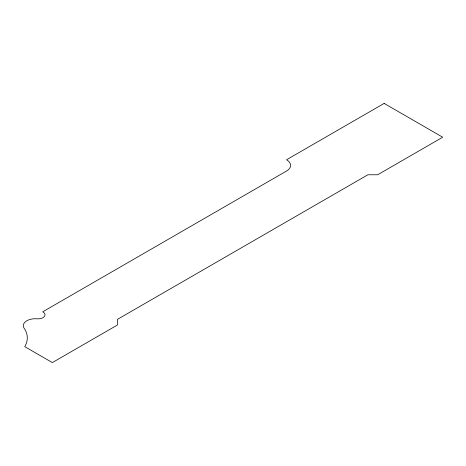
<?xml version="1.0" encoding="UTF-8"?>
<svg xmlns="http://www.w3.org/2000/svg" width="466" height="466" viewBox="0 0 466 466"><rect width="100%" height="100%" fill="white"/><g stroke="black" fill="none" stroke-linecap="round" stroke-linejoin="round"><path stroke-width="0.7" d="M384.147 103.411L286.555 159.756A13.799 7.969 0 0 1 286.555 171.022L42.691 311.818A6.961 4.019 0 0 1 44.462 316.414A6.961 4.019 0 0 1 37.461 318.831A12.04 6.949 0 0 0 23.883 327.819A46.699 26.958 0 0 1 24.768 346.663L52.343 362.589L117.385 325.035L117.385 319.402L367.901 174.767L377.658 174.767L442.7 137.22L384.147 103.411"/></g></svg>
